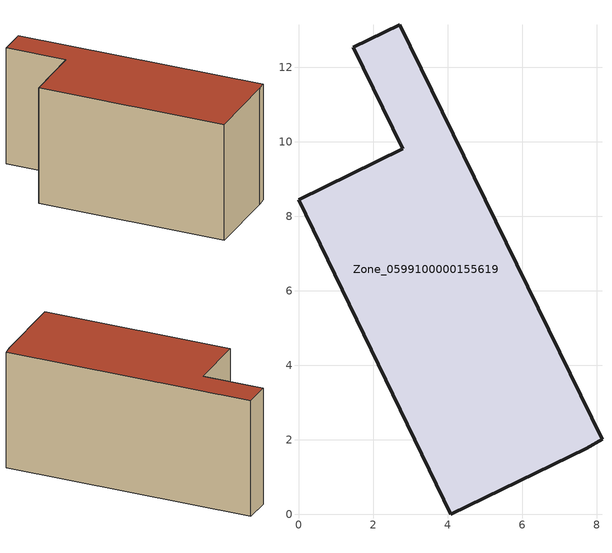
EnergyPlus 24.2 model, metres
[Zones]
Zone_0599100000155619
 floor ground (C_G): 0,8.45 2.8,9.81 1.47,12.53 2.72,13.14 8.15,2.02 7.74,1.78 4.09,0 z0
 wall outside (C_F): 2.8,9.81 0,8.45 4.09,0 7.74,1.78 8.15,2.02 2.72,13.14 1.47,12.53 2.8,9.81 z0:6
 roof outside (C_R): 4.09,0 7.74,1.78 8.15,2.02 2.72,13.14 1.47,12.53 2.8,9.81 0,8.45 z6
[BUILDING]
Pand.0599100000155619: North Axis=0; Terrain=City; Loads Convergence Tolerance Value=0.04; Temperature Convergence Tolerance Value=0.4; Solar Distribution=FullExterior; Maximum Number of Warmup Days=25; Minimum Number of Warmup Days=1
[Site:Location]
Rotterdam.The.Hague.AP_ZH_NLD Design_Conditions: Latitude=51.96; Longitude=4.45; Time Zone=1; Elevation=-4.5
[SITE:GROUNDTEMPERATURE:BUILDINGSURFACE]
18, 18, 18, 18, 18, 18, 18, 18, 18, 18, 18, 18
[MATERIAL] Thermal Absorptance=0.9; Solar Absorptance=0.7; Visible Absorptance=0.7
Name | Roughness | Thickness | Conductivity | Density | Specific Heat
G.TC.1946-1964 | MediumSmooth | 0.15 | 1 | 540 | 1210
F.TC.1946-1964 | Rough | 0.3 | 0.857143 | 1920 | 840
R.TC.1946-1964 | MediumRough | 0.2 | 0.235294 | 1500 | 1000
[CONSTRUCTION]
C_G: G.TC.1946-1964
C_F: F.TC.1946-1964
C_R: R.TC.1946-1964
[ZONE]
Zone_0599100000155619: Type=1; Multiplier=1; Ceiling Height=Autocalculate; Volume=Autocalculate; Floor Area=autocalculate; Part of Total Floor Area=Yes
[ZONEINFILTRATION:DESIGNFLOWRATE]
Infil_Zone_0599100000155619: Zone or ZoneList or Space or SpaceList=Zone_0599100000155619; Schedule=AlwaysOn; Design Flow Rate Calculation Method=Flow/Area; Flow Rate per Floor Area=0.003; Constant Term Coefficient=1; Temperature Term Coefficient=0; Velocity Term Coefficient=0; Velocity Squared Term Coefficient=0
[HVACTEMPLATE:ZONE:IDEALLOADSAIRSYSTEM]
Zone_0599100000155619: Maximum Heating Supply Air Temperature=50; Minimum Cooling Supply Air Temperature=13; Maximum Heating Supply Air Humidity Ratio=0.0156; Minimum Cooling Supply Air Humidity Ratio=0.0077; Heating Limit=NoLimit; Cooling Limit=NoLimit; Dehumidification Control Type=ConstantSensibleHeatRatio; Cooling Sensible Heat Ratio=0.7; Dehumidification Setpoint=60; Humidification Control Type=None; Humidification Setpoint=30; Outdoor Air Method=None; Outdoor Air Flow Rate per Person=0.00944; Outdoor Air Flow Rate per Zone Floor Area=0; Outdoor Air Flow Rate per Zone=0; Demand Controlled Ventilation Type=None; Outdoor Air Economizer Type=NoEconomizer; Heat Recovery Type=None; Sensible Heat Recovery Effectiveness=0.7; Latent Heat Recovery Effectiveness=0.65
[ZONECONTROL:THERMOSTAT]
ThermostatControl_Zone_0599100000155619: Zone or ZoneList=Zone_0599100000155619; Control Type Schedule=DualSetpointControlType; Control 1=Thermostat_Zone_0599100000155619; Temperature Difference Between Cutout And Setpoint=0
[THERMOSTATSETPOINT:DUALSETPOINT]
Thermostat_Zone_0599100000155619: Heating Setpoint Temperature Schedule=HeatingSetpoint_Zone_0599100000155619; Cooling Setpoint Temperature Schedule=CoolingSetpoint_Zone_0599100000155619
[SCHEDULE:COMPACT]
HeatingSetpoint_Zone_0599100000155619: Through: 12/31, For: AllDays, Until: 24:00, 21
CoolingSetpoint_Zone_0599100000155619: Through: 12/31, For: AllDays, Until: 24:00, 24
DualSetpointControlType: Through: 12/31, For: AllDays, Until: 24:00, 4
AlwaysOn: Through: 12/31, For: AllDays, Until: 24:00, 1
